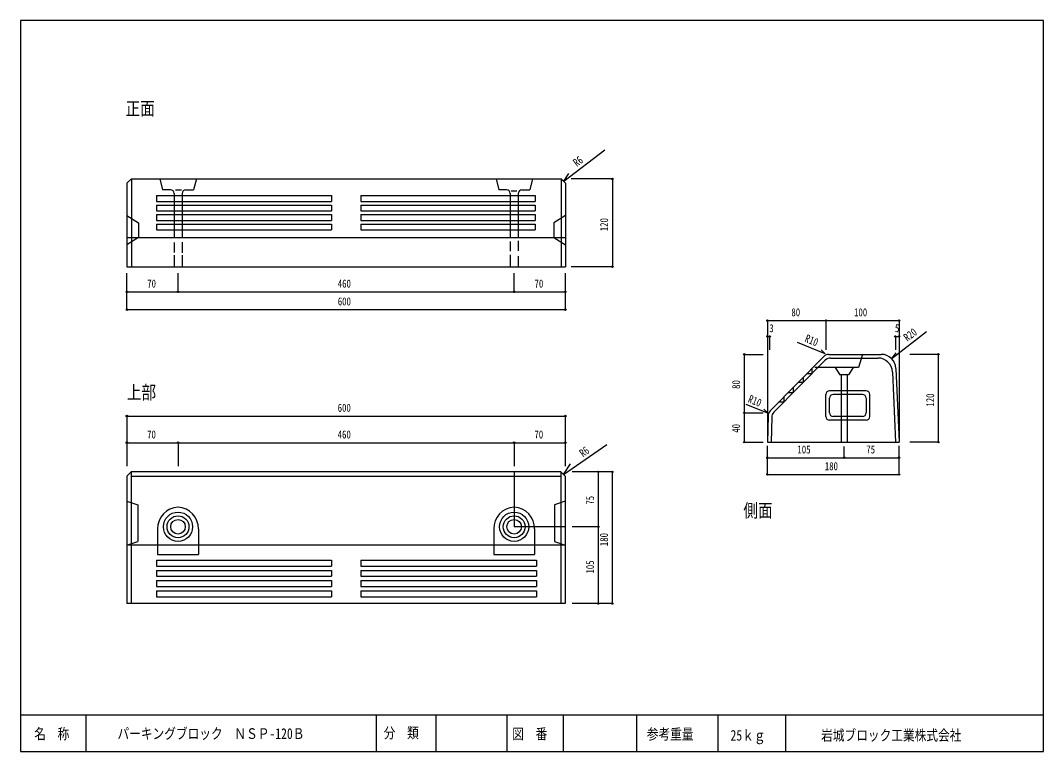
# Model space of a CAD drawing. Units: millimetres, scale not verified. Extents: x 370 to 1770, y 360 to 1360.
import ezdxf
from ezdxf.enums import TextEntityAlignment as Align

# ---------------------------------------------------------------- set-up
doc = ezdxf.new("R2010")
doc.units = ezdxf.units.MM
doc.header["$LTSCALE"] = 4
doc.header["$PDMODE"] = 32
doc.header["$PDSIZE"] = 2
doc.layers.add('_0-0_', color=7, linetype='Continuous', lineweight=25)
doc.styles.add('ＭＳ ゴシック', font='')
doc.styles.get('ＭＳ ゴシック').set_extended_font_data('MS Gothic')

msp = doc.modelspace()

# ---------------------------------------------------------------- linework, layer by layer
at = {"layer": '_0-0_'}
for p, q in [((370.097, 1360.021), (370.097, 360.021)), ((1770.097, 1360.021), (370.097, 1360.021)), ((1770.097, 360.021), (1770.097, 1360.021)), ((1113.437, 1140.02), (1169.872, 1183.295)), ((1113.437, 1140.02), (1120.309, 1150.838)), ((521.846, 1143.253), (515.846, 1137.253)), ((515.846, 1137.253), (515.846, 1023.253)), ((521.846, 1143.253), (1065.847, 1143.253)), ((521.846, 1143.253), (1109.847, 1143.253)), ((521.846, 1143.253), (521.846, 1023.253)), ((560.846, 1143.253), (564.596, 1128.253)), ((610.846, 1143.253), (607.096, 1128.253)), ((1020.846, 1143.253), (1024.596, 1128.253)), ((1070.846, 1143.253), (1067.097, 1128.253)), ((1115.846, 1137.253), (1109.847, 1143.253)), ((1109.847, 1143.253), (1109.847, 1023.253)), ((1115.846, 1137.253), (1115.846, 1023.253)), ((1180.031, 1143.253), (1123.816, 1143.253)), ((1180.031, 1143.253), (1180.031, 1023.253)), ((556.338, 1120.529), (556.338, 1112.529)), ((556.338, 1120.529), (795.846, 1120.529)), ((575.347, 1128.253), (564.596, 1128.253)), ((580.346, 1123.253), (580.346, 1063.253)), ((582.155, 1128.393), (590.337, 1128.393)), ((591.346, 1123.253), (591.346, 1063.253)), ((596.346, 1128.253), (607.096, 1128.253)), ((795.846, 1120.529), (795.846, 1112.529)), ((835.846, 1120.529), (1074.348, 1120.529)), ((835.846, 1120.529), (835.846, 1112.529)), ((1035.346, 1128.253), (1024.596, 1128.253)), ((1040.346, 1123.253), (1040.346, 1063.253)), ((1041.713, 1127.03), (1049.213, 1127.03)), ((1051.346, 1123.253), (1051.346, 1063.253)), ((1056.346, 1128.253), (1067.097, 1128.253)), ((1074.348, 1120.529), (1074.348, 1112.529)), ((556.338, 1112.529), (795.846, 1112.529)), ((556.338, 1107.529), (556.338, 1099.529)), ((556.338, 1107.529), (795.846, 1107.529)), ((795.846, 1107.529), (795.846, 1099.529)), ((835.846, 1112.529), (1074.348, 1112.529)), ((835.846, 1107.529), (1074.348, 1107.529)), ((835.846, 1107.529), (835.846, 1099.529)), ((1074.348, 1107.529), (1074.348, 1099.529)), ((515.846, 1093.253), (531.846, 1083.253)), ((556.338, 1099.529), (795.846, 1099.529)), ((556.338, 1094.529), (556.338, 1086.529)), ((556.338, 1094.529), (795.846, 1094.529)), ((795.846, 1094.529), (795.846, 1086.529)), ((835.846, 1099.529), (1074.348, 1099.529)), ((835.846, 1094.529), (1074.348, 1094.529)), ((835.846, 1094.529), (835.846, 1086.529)), ((1074.348, 1094.529), (1074.348, 1086.529)), ((1115.846, 1093.253), (1099.847, 1083.253)), ((531.846, 1083.253), (531.846, 1063.253)), ((556.338, 1086.529), (795.846, 1086.529)), ((556.338, 1081.529), (556.338, 1073.529)), ((556.338, 1081.529), (795.846, 1081.529)), ((795.846, 1081.529), (795.846, 1073.529)), ((835.846, 1086.529), (1074.348, 1086.529)), ((835.846, 1081.529), (1074.348, 1081.529)), ((835.846, 1081.529), (835.846, 1073.529)), ((1074.348, 1081.529), (1074.348, 1073.529)), ((1099.847, 1083.253), (1099.847, 1063.253)), ((556.338, 1073.529), (795.846, 1073.529)), ((835.846, 1073.529), (1074.348, 1073.529)), ((515.846, 1063.253), (1115.846, 1063.253)), ((531.846, 1063.253), (515.846, 1053.253)), ((580.346, 1056.505), (580.346, 1042.806)), ((591.346, 1056.994), (591.346, 1042.236)), ((1040.346, 1057.859), (1040.346, 1044.519)), ((1051.346, 1058.724), (1051.346, 1045.089)), ((1099.847, 1063.253), (1115.846, 1053.253)), ((580.346, 1038.811), (580.346, 1023.253)), ((591.346, 1038.811), (591.346, 1023.253)), ((1040.346, 1039.382), (1040.346, 1023.253)), ((1051.346, 1037.669), (1051.346, 1023.253)), ((515.846, 1023.253), (1115.846, 1023.253)), ((1180.031, 1023.253), (1123.816, 1023.253)), ((515.846, 988.826), (515.846, 1014.218)), ((515.846, 964.45), (515.846, 1014.218)), ((585.846, 988.826), (585.846, 1014.218)), ((1045.847, 988.826), (1045.847, 1014.218)), ((1115.846, 988.826), (1115.846, 1014.218)), ((1115.846, 964.45), (1115.846, 1014.218)), ((515.846, 988.826), (585.846, 988.826)), ((585.846, 988.826), (1045.847, 988.826)), ((1045.847, 988.826), (1115.846, 988.826)), ((515.846, 964.45), (1115.846, 964.45)), ((1392.316, 949.561), (1472.316, 949.561)), ((1392.316, 949.561), (1392.316, 783.319)), ((1472.316, 949.561), (1472.316, 909.691)), ((1472.316, 949.561), (1572.316, 949.561)), ((1572.316, 949.561), (1572.316, 783.319)), ((1392.316, 927.867), (1395.316, 927.867)), ((1392.316, 927.867), (1392.316, 909.691)), ((1395.316, 927.867), (1395.316, 909.691)), ((1562.986, 898.247), (1609.919, 934.565)), ((1567.316, 927.867), (1572.316, 927.867)), ((1567.316, 927.867), (1567.316, 909.691)), ((1572.316, 927.867), (1572.316, 909.691)), ((1471.354, 903.834), (1433.36, 919.479)), ((1360.622, 903.319), (1360.622, 823.319)), ((1360.622, 903.319), (1386.42, 903.319)), ((1396.099, 826.136), (1469.38, 900.345)), ((1471.354, 903.834), (1465.767, 909.422)), ((1476.495, 903.319), (1548.132, 903.319)), ((1478.585, 898.319), (1543.336, 898.319)), ((1522.529, 903.319), (1516.985, 885.299)), ((1562.986, 898.247), (1568.573, 905.511)), ((1626.226, 903.319), (1586.942, 903.319)), ((1626.226, 783.319), (1626.226, 903.319)), ((1401.048, 824.032), (1471.469, 895.345)), ((1452.864, 883.62), (1452.864, 876.504)), ((1516.985, 885.299), (1456.955, 885.299)), ((1484.93, 885.299), (1491.316, 875.299)), ((1509.703, 885.299), (1503.316, 875.299)), ((1568.115, 884.151), (1572.316, 783.319)), ((1441.138, 871.745), (1441.138, 864.629)), ((1452.864, 876.504), (1445.837, 876.504)), ((1503.338, 875.299), (1491.316, 875.299)), ((1493.316, 875.299), (1493.316, 783.319)), ((1501.316, 875.299), (1501.316, 783.319)), ((1563.319, 879.151), (1567.321, 783.111)), ((1427.342, 857.698), (1427.342, 850.659)), ((1441.138, 864.629), (1434.111, 864.629)), ((1414.581, 844.852), (1414.581, 837.736)), ((1427.342, 850.659), (1420.315, 850.659)), ((1472.282, 818.319), (1472.282, 848.319)), ((1527.282, 853.319), (1477.282, 853.319)), ((1477.282, 823.319), (1477.282, 843.319)), ((1522.282, 848.319), (1482.282, 848.319)), ((1527.282, 843.319), (1527.282, 823.319)), ((1532.282, 818.319), (1532.282, 848.319)), ((1393.69, 822.26), (1362.96, 834.552)), ((1393.69, 822.26), (1387.544, 828.406)), ((1414.581, 837.736), (1407.554, 837.736)), ((515.681, 818.966), (1115.681, 818.966)), ((515.681, 818.966), (515.681, 750.193)), ((1115.681, 818.966), (1115.681, 750.193)), ((1360.622, 823.319), (1386.42, 823.319)), ((1360.622, 823.319), (1360.622, 783.319)), ((1393.217, 819.36), (1392.316, 783.319)), ((1398.166, 817.255), (1397.315, 783.194)), ((1527.282, 813.319), (1477.282, 813.319)), ((1522.282, 818.319), (1482.282, 818.319)), ((515.681, 782.431), (585.681, 782.431)), ((515.681, 782.431), (515.681, 750.193)), ((585.681, 782.431), (585.681, 750.193)), ((585.681, 782.431), (1045.681, 782.431)), ((1045.681, 782.431), (1045.681, 750.193)), ((1045.681, 782.431), (1115.681, 782.431)), ((1113.042, 739.125), (1172.566, 780.048)), ((1115.681, 782.431), (1115.681, 750.193)), ((1360.622, 783.319), (1386.42, 783.319)), ((1392.316, 783.319), (1572.316, 783.319)), ((1392.316, 761.937), (1392.316, 778.355)), ((1392.316, 739.071), (1392.316, 778.355)), ((1497.316, 761.937), (1497.316, 777.2)), ((1572.316, 761.937), (1572.316, 778.355)), ((1572.316, 739.071), (1572.316, 778.355)), ((1626.226, 783.319), (1586.942, 783.319)), ((1392.316, 761.937), (1497.316, 761.937)), ((1497.316, 761.937), (1572.316, 761.937)), ((521.681, 742.476), (515.681, 736.476)), ((1109.681, 742.476), (521.681, 742.476)), ((521.681, 742.476), (521.681, 562.476)), ((1045.681, 742.476), (1045.681, 670.042)), ((1109.681, 742.476), (1115.681, 736.476)), ((1109.681, 742.476), (1109.681, 562.476)), ((1113.042, 739.125), (1122.609, 753.475)), ((1160.808, 742.476), (1125.215, 742.476)), ((1179.866, 742.476), (1125.215, 742.476)), ((1160.808, 742.476), (1160.808, 667.476)), ((1179.866, 742.476), (1179.866, 562.476)), ((515.681, 736.476), (515.681, 667.073)), ((521.681, 736.476), (1109.681, 736.476)), ((1115.681, 736.476), (1115.681, 562.476)), ((1392.316, 739.071), (1572.316, 739.071)), ((515.681, 702.476), (530.681, 697.476)), ((1115.681, 702.476), (1100.681, 697.476)), ((530.681, 697.476), (530.681, 647.476)), ((1100.681, 697.476), (1100.681, 647.476)), ((515.681, 667.073), (515.681, 562.476)), ((557.681, 664.476), (557.681, 629.476)), ((613.681, 664.476), (613.681, 629.476)), ((1017.681, 664.476), (1017.681, 629.476)), ((1045.681, 670.042), (1045.681, 667.476)), ((1115.681, 667.476), (1045.681, 667.476)), ((1073.681, 664.476), (1073.681, 629.476)), ((1160.808, 667.476), (1125.215, 667.476)), ((1160.808, 667.476), (1160.808, 562.476)), ((515.681, 642.476), (530.681, 647.476)), ((1100.681, 647.476), (1115.681, 642.476)), ((1115.681, 642.476), (515.681, 642.476)), ((556.364, 621.795), (556.364, 613.795)), ((556.364, 621.795), (795.681, 621.795)), ((557.681, 629.476), (613.681, 629.476)), ((795.681, 621.795), (795.681, 613.795)), ((835.681, 621.795), (1076.364, 621.795)), ((835.681, 621.795), (835.681, 613.795)), ((1017.681, 629.476), (1073.681, 629.476)), ((1076.364, 621.795), (1076.364, 613.795)), ((556.364, 613.795), (795.681, 613.795)), ((556.364, 607.795), (556.364, 599.795)), ((556.364, 607.795), (715.364, 607.795)), ((556.364, 607.795), (715.364, 607.795)), ((556.364, 607.795), (795.681, 607.795)), ((795.681, 607.795), (795.681, 599.795)), ((835.681, 613.795), (1076.364, 613.795)), ((835.681, 607.795), (1076.364, 607.795)), ((835.681, 607.795), (835.681, 599.795)), ((917.364, 607.795), (1076.364, 607.795)), ((917.364, 607.795), (1076.364, 607.795)), ((1076.364, 607.795), (1076.364, 599.795)), ((556.364, 599.795), (795.681, 599.795)), ((556.364, 593.795), (556.364, 585.795)), ((556.364, 593.795), (795.681, 593.795)), ((795.681, 593.795), (795.681, 585.795)), ((835.681, 599.795), (1076.364, 599.795)), ((835.681, 593.795), (1076.364, 593.795)), ((835.681, 593.795), (835.681, 585.795)), ((1076.364, 593.795), (1076.364, 585.795)), ((556.364, 585.795), (795.681, 585.795)), ((556.364, 579.795), (556.364, 571.795)), ((556.364, 579.795), (795.681, 579.795)), ((795.681, 579.795), (795.681, 571.795)), ((835.681, 585.795), (1076.364, 585.795)), ((835.681, 579.795), (1076.364, 579.795)), ((835.681, 579.795), (835.681, 571.795)), ((1076.364, 579.795), (1076.364, 571.795)), ((1115.681, 562.476), (515.681, 562.476)), ((556.364, 571.795), (795.681, 571.795)), ((835.681, 571.795), (1076.364, 571.795)), ((1160.808, 562.476), (1125.215, 562.476)), ((1179.866, 562.476), (1125.215, 562.476)), ((370.097, 410.021), (1770.097, 410.021)), ((459.715, 410.021), (459.715, 360.021)), ((856.788, 410.021), (856.788, 360.021)), ((938.4, 410.021), (938.4, 360.021)), ((1035.706, 410.021), (1035.706, 360.021)), ((1112.609, 410.021), (1112.609, 360.021)), ((1213.055, 410.021), (1213.055, 360.021)), ((1324.486, 410.021), (1324.486, 360.021)), ((1417.084, 410.021), (1417.084, 360.021)), ((370.097, 360.021), (1770.097, 360.021))]:
    msp.add_line(p, q, dxfattribs=at)
for centre, radius in [((585.681, 667.476), 20), ((1045.681, 667.476), 20), ((585.681, 667.476), 15), ((585.681, 667.476), 10), ((1045.681, 667.476), 15), ((1045.681, 667.476), 10)]:
    msp.add_circle(centre, radius, dxfattribs=at)
for centre, radius, start, end in [((575.347, 1123.253), 5, 0, 90), ((596.346, 1123.253), 5, 90, 180), ((1035.346, 1123.253), 5, 0, 90), ((1056.346, 1123.253), 5, 90, 180), ((1476.495, 893.319), 10, 90, 135.36033), ((1478.585, 888.319), 10, 90, 135.36033), ((1543.336, 878.319), 20, 2.38594, 90), ((1548.132, 883.319), 20, 2.38594, 89.99998), ((1477.282, 848.319), 5, 90, 180), ((1482.282, 843.319), 5, 90, 180), ((1522.282, 843.319), 5, 0, 90), ((1527.282, 848.319), 5, 0, 90), ((1403.214, 819.11), 10, 135.36033, 178.5679), ((1408.163, 817.006), 10, 135.36033, 178.5679), ((1477.282, 818.319), 5, 180, 270), ((1482.282, 823.319), 5, 180, 270), ((1522.282, 823.319), 5, 270, 0), ((1527.282, 818.319), 5, 270, 0), ((587.681, 664.476), 30, 93.82254, 180), ((583.681, 664.476), 30, 0, 86.17744), ((1047.681, 664.476), 30, 93.82254, 180), ((1043.681, 664.476), 30, 0, 86.17744)]:
    msp.add_arc(centre, radius, start, end, dxfattribs=at)
for p in [(1180.031, 1143.253), (1180.031, 1023.253), (515.846, 988.826), (585.846, 988.826), (1045.847, 988.826), (1115.846, 988.826), (515.846, 964.45), (1115.846, 964.45), (1392.316, 949.561), (1472.316, 949.561), (1572.316, 949.561), (1392.316, 927.867), (1395.316, 927.867), (1567.316, 927.867), (1572.316, 927.867), (1360.622, 903.319), (1626.226, 903.319), (515.681, 818.966), (1115.681, 818.966), (1360.622, 823.319), (1360.622, 783.319), (1626.226, 783.319), (515.681, 782.431), (585.681, 782.431), (1045.681, 782.431), (1115.681, 782.431), (1392.316, 761.937), (1497.316, 761.937), (1572.316, 761.937), (1160.808, 742.476), (1179.866, 742.476), (1392.316, 739.071), (1572.316, 739.071), (1160.808, 667.476), (1160.808, 562.476), (1179.866, 562.476)]:
    msp.add_point(p, dxfattribs=at)

# ---------------------------------------------------------------- texts
at = {"layer": '_0-0_', "style": 'ＭＳ ゴシック', "width": 0.8}
for s, height, p in [('正面', 18.33, (513.953, 1224.852)), ('70', 11, (543.596, 991.326)), ('460', 11, (804.346, 991.326)), ('70', 11, (1073.596, 991.326)), ('600', 11, (804.346, 966.95)), ('80', 11, (1425.066, 952.061)), ('100', 11, (1510.816, 952.061)), ('3', 11, (1394.863, 930.257)), ('5', 11, (1566.816, 930.367)), ('上部', 18.33, (515.681, 836.65)), ('600', 11, (804.181, 821.466)), ('70', 11, (543.431, 784.931)), ('460', 11, (804.181, 784.931)), ('70', 11, (1073.431, 784.931)), ('105', 11, (1433.316, 764.437)), ('75', 11, (1527.566, 764.437)), ('180', 11, (1470.816, 741.571)), ('側面', 18.33, (1359.38, 675.024)), ('名\u3000称', 14.66, (388.925, 372.415)), ('パーキングブロック\u3000ＮＳＰ-120Ｂ', 14.66, (502.831, 372.839)), ('分\u3000類', 14.66, (867.114, 373.758)), ('図\u3000番', 14.66, (1043.077, 372.415)), ('参考重量', 14.66, (1227.18, 372.104)), ('岩城ブロック工業株式会社', 14.66, (1465.737, 370.534)), ('25ｋｇ', 14.66, (1341.75, 370.534))]:
    msp.add_text(s, height=height, dxfattribs=at).set_placement(p, align=Align.BOTTOM_LEFT)
for s, rotation, p in [('R6', 37.482, (1133.622, 1156.889)), ('120', 90, (1177.531, 1071.753)), ('R20', 37.733, (1585.894, 917.803)), ('R10', 337.62, (1441.183, 917.803)), ('80', 90, (1358.122, 856.069)), ('R10', 337.62, (1363.501, 835.019)), ('120', 90, (1623.726, 831.819)), ('40', 90, (1358.122, 796.069)), ('R6', 37.482, (1142.196, 759.605)), ('75', 90, (1158.308, 697.726)), ('180', 90, (1177.366, 640.976)), ('105', 90, (1158.308, 603.476))]:
    msp.add_text(s, height=11, rotation=rotation, dxfattribs=at).set_placement(p, align=Align.BOTTOM_LEFT)

doc.saveas('drawing.dxf')
